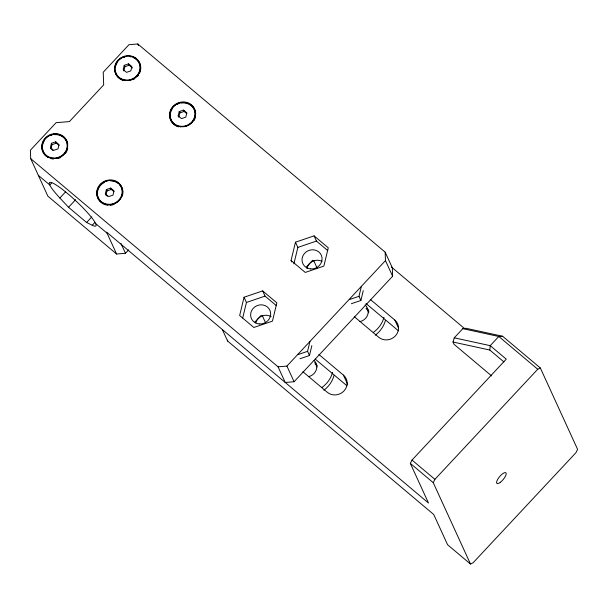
<?xml version="1.0" encoding="UTF-8"?>
<svg xmlns="http://www.w3.org/2000/svg" width="608" height="608" viewBox="0 0 608 608"><rect width="100%" height="100%" fill="white"/><g stroke="black" fill="none" stroke-linecap="round" stroke-linejoin="round"><path stroke-width="0.91" d="M503.888 361.889L489.797 350.033L490.23 345.656L498.796 336.482L502.649 336.27L540.352 368L577.6 449.358L575.936 452.694L473.108 562.772L470.493 564.026L447.587 544.745L433.74 514.497L227.605 341.027L222.353 329.551M227.605 341.027L227.696 340.115M50.373 147.554L51.399 143.298L55.731 141.824L59.037 144.605L58.011 148.861L53.679 150.336L50.373 147.554L50.996 148.914L52.022 144.658L51.399 143.298M124.23 65.322L123.211 69.578L126.517 72.367L130.842 70.885L131.868 66.629L128.562 63.848L124.23 65.322L124.853 66.682L123.827 70.938M105.344 193.815L106.37 189.559L110.702 188.085L114.008 190.866L112.982 195.122L108.65 196.597L105.344 193.815L107.289 196.285M105.967 195.176L106.993 190.912L106.37 189.559M178.174 115.839L179.2 111.583L183.532 110.109L186.838 112.89L185.812 117.146L181.48 118.621L178.174 115.839L178.798 117.2L179.824 112.944L179.2 111.583M244.051 297.236L239.651 315.529L253.855 327.476L272.452 321.138L276.853 302.852L262.656 290.898L244.051 297.236L246.438 302.45L242.698 317.999M291.065 260.482L295.465 242.197L314.07 235.858L328.267 247.806L323.866 266.099L305.262 272.437L291.065 260.482L291.749 261.972M293.892 263.872L297.852 247.41L295.465 242.197M299.957 358.75L309.48 355.505L307.572 351.333L309.943 341.468M309.48 355.505L311.851 345.64M351.363 303.711L360.894 300.466L358.986 296.294L361.357 286.429M360.894 300.466L363.265 290.601M491.644 375.942L454.032 344.295L452.99 342.023L454.26 337.828L462.832 328.654L465.842 328.259L502.649 336.27M128.676 249.85L125.468 253.285L116.599 254.022L106.575 232.119L428.488 503.029L410.339 463.395L412.004 460.058L506.259 359.146L490.23 345.656L454.26 337.828M470.493 564.026L433.246 482.668L434.91 479.332L537.73 369.246L540.352 368M51.718 182.902L49.788 184.969L38.334 175.332M94.856 222.475L92.264 225.249L86.594 222.482L68.537 207.29L59.873 197.995L65.71 191.748M68.537 207.29L75.666 199.652M86.594 222.482L91.778 216.934M254.965 322.012L261.212 315.324M306.379 266.965L312.626 260.277M30.696 158.642L278.061 366.814L286.923 366.084L385.464 260.589L385.168 252.145L137.803 43.974L128.942 44.711L103.231 72.23L103.679 84.892L69.403 121.585L56.103 122.687L30.4 150.206L30.696 158.642L47.888 196.194L116.599 254.022M278.061 366.814L285.22 382.462L294.09 381.733L392.624 276.237L392.327 267.794L385.168 252.145M124.853 66.682L129.185 65.2L132.491 67.99M52.022 144.658L56.354 143.176L58.999 145.403M179.824 112.944L184.156 111.462L186.8 113.688M106.993 190.912L111.317 189.438L113.962 191.664M297.852 247.41L316.456 241.072L327.818 250.633M246.438 302.45L265.042 296.111L276.404 305.672M349.456 299.539L358.986 296.294M298.042 354.578L307.572 351.333M462.832 328.654L498.796 336.482L537.73 369.246M452.99 342.023L489.797 350.033M391.537 267.125L464.71 328.7M370.356 299.478L394.835 320.074L398.65 328.419M366.001 303.506L398.407 330.775M354.289 316.677L378.769 337.28A11.894 11.088 -24.6 0 0 395.39 335.905A11.894 11.088 -24.6 0 0 394.835 320.074M318.942 354.517L343.421 375.121L347.624 384.294M315.309 359.153L346.993 385.814M51.657 149.469L52.98 150.579M412.004 460.058L434.91 479.332M302.875 371.716L327.355 392.32A11.894 11.088 -24.6 0 0 343.976 390.944A11.894 11.088 -24.6 0 0 343.421 375.121M410.339 463.395L433.246 482.668M95.6 223.524L107.046 233.16M385.464 260.589L392.624 276.237M314.07 235.858L316.456 241.072M313.629 260.444L317.072 267.953M183.532 110.109L184.156 111.462M262.656 290.898L265.042 296.111M286.923 366.084L294.09 381.733M262.215 315.484L265.658 322.992M137.803 43.974L138.571 45.646M128.562 63.848L129.185 65.2M110.702 188.085L111.317 189.438M120.878 243.276L125.468 253.285M55.731 141.824L56.354 143.176M59.873 197.995A31.722 4.628 43 0 1 53.124 183.244A31.722 4.628 43 0 1 85.515 210.505A31.722 4.628 43 0 1 92.264 225.249M130.12 56.293A13.163 12.274 -24.6 0 1 139.787 72.793M138.449 75.194A13.163 12.274 -24.6 0 1 137.286 76.623M134.391 78.987A13.163 12.274 -24.6 0 1 133.578 79.45M123.637 80.606A13.163 12.274 -24.6 0 1 114.844 67.929A13.163 12.274 -24.6 0 1 126.418 56.346M48.275 157.601A13.163 12.274 -24.6 0 1 47.546 136.762A13.163 12.274 -24.6 0 1 67.754 143.777M67.746 148.185A13.163 12.274 -24.6 0 1 65.618 153.163M60.739 157.426A13.163 12.274 -24.6 0 1 58.132 158.475M53.527 159.015A13.163 12.274 -24.6 0 1 51.695 158.787M178.608 126.867A13.163 12.274 -24.6 0 1 170.004 113.012A13.163 12.274 -24.6 0 1 183.859 102.463A13.163 12.274 -24.6 0 1 195.753 113.818M195.548 116.47A13.163 12.274 -24.6 0 1 193.922 120.68M107.57 205.192A13.163 12.274 -24.6 0 1 97.234 190.692A13.163 12.274 -24.6 0 1 113.46 180.736A13.163 12.274 -24.6 0 1 122.254 196.186M113.992 204.448A13.163 12.274 -24.6 0 1 110.344 205.246M255.702 322.939A10.154 9.462 -24.6 0 1 271.16 316.692M306.956 268.569A10.154 9.462 -24.6 0 1 321.966 261.311M54.515 134.642A12.692 11.833 -24.6 0 1 67.458 145.266A12.692 11.833 -24.6 0 1 55.951 158.46A12.692 11.833 -24.6 0 1 42.461 148.466M42.461 145.905A12.692 11.833 -24.6 0 1 44.65 140.258M51.004 135.417A12.692 11.833 -24.6 0 1 51.862 135.136M55.442 142.72A6.346 5.913 -24.6 0 1 56.384 142.675M133.41 57.631A12.692 11.833 -24.6 0 1 140.022 70.558A12.692 11.833 -24.6 0 1 128.189 80.545M125.514 80.492A12.692 11.833 -24.6 0 1 115.292 70.49M115.619 66.234A12.692 11.833 -24.6 0 1 116.994 63.019M123.834 57.441A12.692 11.833 -24.6 0 1 124.693 57.16M130.021 56.719A12.692 11.833 -24.6 0 1 130.895 56.863M128.752 64.706A6.346 5.913 -24.6 0 1 129.215 64.706M119.692 184.862A12.692 11.833 -24.6 0 1 117.032 202.327A12.692 11.833 -24.6 0 1 99.104 199.47A12.692 11.833 -24.6 0 1 104.318 182.415M110.382 180.857A12.692 11.833 -24.6 0 1 117.8 183.145M106.97 190.433A6.346 5.913 -24.6 0 1 107.342 190.152M110.884 188.944A6.346 5.913 -24.6 0 1 111.355 188.936M181.427 103.033A12.692 11.833 -24.6 0 1 195.214 112.982A12.692 11.833 -24.6 0 1 184.049 126.7M180.485 126.753A12.692 11.833 -24.6 0 1 172.452 108.543M177.148 104.439A12.692 11.833 -24.6 0 1 177.962 104.044M179.801 112.457A6.346 5.913 -24.6 0 1 180.181 112.176M183.715 110.968A6.346 5.913 -24.6 0 1 184.186 110.96M315.21 364.116A9.515 8.869 -24.6 0 1 317.057 366.996M366.031 308.53A9.515 8.869 -24.6 0 1 368.744 312.816M332.576 372.362A26.965 25.141 -24.6 0 1 321.913 387.478M314.123 360.445A10.154 9.462 -24.6 0 1 316.274 369.884A10.154 9.462 -24.6 0 1 308.522 376.656M334.012 375.486A26.965 25.141 -24.6 0 1 323.866 390.23M314.511 362.687A10.154 9.462 -24.6 0 1 317.178 365.727M383.99 317.315A26.965 25.141 -24.6 0 1 373.327 332.432M365.028 304.942A10.154 9.462 -24.6 0 1 367.794 314.511A10.154 9.462 -24.6 0 1 359.936 321.617M385.419 320.446A26.965 25.141 -24.6 0 1 375.28 335.19M366.464 308.074A10.154 9.462 -24.6 0 1 368.889 311.296M125.81 80.499A13.163 12.274 -24.6 0 0 139.574 62.768A13.163 12.274 -24.6 0 0 117.23 61.051A13.163 12.274 -24.6 0 0 125.81 80.499M52.98 158.475A13.163 12.274 -24.6 0 0 66.743 140.744A13.163 12.274 -24.6 0 0 44.399 139.027A13.163 12.274 -24.6 0 0 52.98 158.475M180.781 126.76A13.163 12.274 -24.6 0 0 194.545 109.03A13.163 12.274 -24.6 0 0 172.201 107.304A13.163 12.274 -24.6 0 0 180.781 126.76M107.943 204.736A13.163 12.274 -24.6 0 0 121.706 187.006A13.163 12.274 -24.6 0 0 99.37 185.28A13.163 12.274 -24.6 0 0 107.943 204.736M259.312 323.958A10.154 9.462 -24.6 0 0 269.922 310.293A10.154 9.462 -24.6 0 0 252.692 308.963A10.154 9.462 -24.6 0 0 259.312 323.958M310.718 268.918A10.154 9.462 -24.6 0 0 321.336 255.246A10.154 9.462 -24.6 0 0 304.106 253.916A10.154 9.462 -24.6 0 0 310.718 268.918M53.04 158.027A12.692 11.833 -24.6 0 0 66.302 140.942A12.692 11.833 -24.6 0 0 44.772 139.278A12.692 11.833 -24.6 0 0 53.04 158.027M125.871 80.051A12.692 11.833 -24.6 0 0 139.141 62.966A12.692 11.833 -24.6 0 0 117.602 61.302A12.692 11.833 -24.6 0 0 125.871 80.051M108.011 204.288A12.692 11.833 -24.6 0 0 121.273 187.203A12.692 11.833 -24.6 0 0 99.742 185.539A12.692 11.833 -24.6 0 0 108.011 204.288M180.842 126.312A12.692 11.833 -24.6 0 0 194.112 109.227A12.692 11.833 -24.6 0 0 172.573 107.563A12.692 11.833 -24.6 0 0 180.842 126.312M500.354 482.311A6.977 2.31 -49.9 0 0 505.985 472.872A6.977 2.31 -49.9 0 0 497.808 479.134A6.977 2.31 -49.9 0 0 500.354 482.311"/></g></svg>
